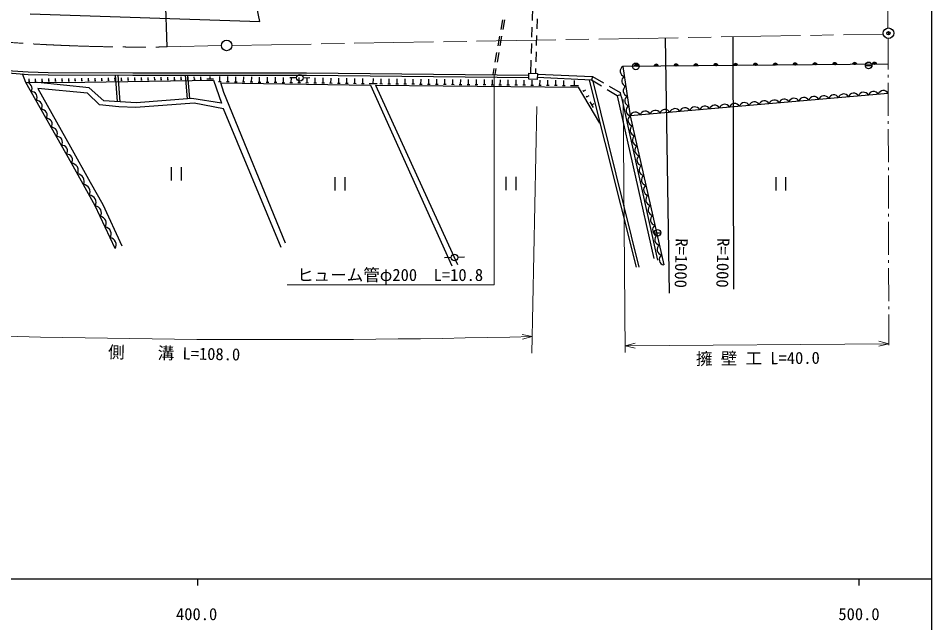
# Model space of a CAD drawing. Units: millimetres, scale not verified. Extents: x 40000 to 680000, y 20000 to 380000.
# Drawn here: x 440877 to 579000, y 198357 to 289673 of the extents above; entities that cross this region are included whole.
import ezdxf
from ezdxf.enums import TextEntityAlignment as Align

# ---------------------------------------------------------------- set-up
doc = ezdxf.new("R2010")
doc.units = ezdxf.units.MM
doc.header["$LTSCALE"] = 1000
doc.header["$PDMODE"] = 32
doc.header["$PDSIZE"] = 500
doc.linetypes.add('CHAIN', pattern=[18.5, 12, -1.5, 3.5, -1.5])
for name, color, linetype, lineweight in [('M-BGD', 7, 'Continuous', 25), ('M-BGD-EXST', 7, 'Continuous', 25), ('M-BMK', 2, 'CHAIN', 13), ('M-BMK-HTXT', 7, 'Continuous', 13), ('M-BMK-SRVR', 3, 'Continuous', 25), ('M-STR-HTXT', 7, 'Continuous', 13), ('M-TTL-BAND', 7, 'Continuous', 25)]:
    doc.layers.add(name, color=color, linetype=linetype, lineweight=lineweight)
doc.layers.add('M-OTRS', color=6, linetype='Continuous')
doc.styles.add('ＭＳ ゴシック', font='')
doc.styles.get('ＭＳ ゴシック').set_extended_font_data('MS Gothic')

msp = doc.modelspace()

# ---------------------------------------------------------------- linework, layer by layer
at = {"layer": 'M-BGD'}
for p, q in [((518621, 289344), (518680, 291338)), ((513871, 287970), (514132, 289447)), ((514189, 287970), (514450, 289447)), ((519328, 288085), (519372, 289584)), ((518548, 286845), (518592, 288345)), ((513435, 285508), (513697, 286985)), ((513753, 285509), (514015, 286986)), ((519255, 285586), (519299, 287085)), ((518475, 284346), (518519, 285846)), ((519182, 283087), (519226, 284586)), ((513000, 283047), (513261, 284524)), ((513318, 283047), (513579, 284524)), ((518387, 281353), (518445, 283347)), ((512666, 281159), (512825, 282062)), ((512984, 281160), (513143, 282062)), ((519130, 281336), (519152, 282087)), ((572400, 282726), (532292, 282393)), ((442027, 279955), (441535, 281256)), ((442505, 280123), (442501, 280523)), ((443505, 280134), (443500, 280534)), ((444505, 280145), (444500, 280545)), ((445505, 280156), (445500, 280556)), ((446505, 280167), (446500, 280567)), ((447505, 280178), (447500, 280578)), ((448505, 280189), (448500, 280589)), ((449504, 280200), (449500, 280600)), ((450504, 280211), (450500, 280611)), ((451504, 280223), (451499, 280623)), ((452504, 280236), (452499, 280636)), ((453504, 280249), (453499, 280649)), ((454504, 280263), (454499, 280663)), ((455504, 280276), (455499, 280676)), ((455903, 277087), (455573, 281098)), ((456297, 277064), (455999, 281096)), ((456504, 280289), (456499, 280689)), ((457504, 280302), (457499, 280702)), ((458504, 280315), (458498, 280715)), ((459504, 280328), (459498, 280728)), ((460504, 280341), (460498, 280741)), ((461503, 280355), (461498, 280755)), ((462503, 280368), (462498, 280768)), ((463503, 280381), (463498, 280781)), ((464603, 280395), (464403, 280393)), ((464503, 280394), (464498, 280794)), ((465603, 280409), (465403, 280406)), ((465503, 280407), (465498, 280807)), ((466467, 277527), (466145, 281088)), ((466603, 280422), (466403, 280419)), ((466503, 280420), (466498, 280820)), ((466810, 277554), (466508, 281088)), ((467603, 280435), (467403, 280432)), ((467503, 280434), (467498, 280833)), ((468603, 280448), (468403, 280445)), ((468503, 280447), (468498, 280847)), ((470403, 280472), (469403, 280459)), ((469903, 280465), (469898, 280865)), ((471359, 280074), (471370, 280874)), ((472559, 280058), (472570, 280858)), ((473759, 280042), (473769, 280842)), ((474958, 280025), (474969, 280825)), ((476158, 280009), (476169, 280809)), ((477358, 279993), (477369, 280793)), ((478558, 279976), (478569, 280776)), ((479758, 279960), (479769, 280760)), ((480958, 279944), (480969, 280743)), ((482158, 279927), (482169, 280727)), ((483358, 279911), (483369, 280711)), ((484558, 279894), (484568, 280694)), ((485757, 279878), (485768, 280678)), ((486957, 279862), (486968, 280662)), ((488157, 279845), (488168, 280645)), ((489357, 279829), (489368, 280629)), ((490557, 279813), (490568, 280613)), ((491757, 279796), (491768, 280596)), ((492957, 279780), (492968, 280580)), ((494557, 279758), (494568, 280558)), ((495767, 279744), (495774, 280544)), ((496967, 279733), (496974, 280533)), ((498167, 279722), (498174, 280522)), ((499367, 279711), (499374, 280511)), ((500566, 279700), (500574, 280500)), ((501766, 279689), (501774, 280489)), ((502966, 279678), (502974, 280478)), ((504166, 279667), (504174, 280467)), ((505366, 279656), (505374, 280456)), ((506566, 279645), (506574, 280445)), ((507766, 279634), (507774, 280434)), ((508966, 279623), (508973, 280423)), ((510166, 279612), (510173, 280412)), ((511366, 279601), (511373, 280401)), ((527695, 280862), (529359, 279913)), ((442605, 280124), (442405, 280122)), ((443605, 280135), (443405, 280133)), ((444605, 280146), (444405, 280144)), ((445605, 280157), (445405, 280155)), ((446605, 280168), (446405, 280166)), ((447605, 280179), (447405, 280177)), ((448605, 280190), (448405, 280188)), ((449604, 280201), (449405, 280199)), ((450604, 280212), (450404, 280210)), ((451604, 280224), (451404, 280222)), ((452604, 280238), (452404, 280235)), ((453604, 280251), (453404, 280248)), ((454604, 280264), (454404, 280261)), ((455604, 280277), (455404, 280274)), ((456604, 280290), (456404, 280288)), ((457604, 280303), (457404, 280301)), ((458604, 280316), (458404, 280314)), ((459604, 280330), (459404, 280327)), ((460604, 280343), (460404, 280340)), ((461603, 280356), (461404, 280353)), ((462603, 280369), (462403, 280366)), ((463603, 280382), (463403, 280380)), ((471559, 280072), (471159, 280077)), ((471514, 279913), (494114, 279563)), ((471938, 278472), (471514, 279913)), ((472759, 280055), (472359, 280061)), ((473959, 280039), (473559, 280044)), ((475158, 280023), (474758, 280028)), ((476358, 280006), (475958, 280012)), ((477558, 279990), (477158, 279995)), ((478758, 279974), (478358, 279979)), ((479958, 279957), (479558, 279963)), ((481158, 279941), (480758, 279946)), ((482358, 279924), (481958, 279930)), ((483558, 279908), (483158, 279914)), ((484758, 279892), (484358, 279897)), ((485957, 279875), (485557, 279881)), ((487157, 279859), (486757, 279864)), ((488357, 279843), (487957, 279848)), ((489557, 279826), (489157, 279832)), ((490757, 279810), (490357, 279815)), ((491957, 279794), (491557, 279799)), ((493157, 279777), (492757, 279783)), ((495157, 279750), (493957, 279766)), ((494114, 279563), (506427, 252266)), ((494914, 279571), (507317, 252485)), ((494914, 279571), (525564, 279290)), ((495967, 279743), (495567, 279746)), ((497167, 279732), (496767, 279735)), ((498367, 279721), (497967, 279724)), ((499567, 279710), (499167, 279713)), ((500766, 279699), (500366, 279702)), ((501966, 279688), (501566, 279691)), ((503166, 279677), (502766, 279680)), ((504366, 279666), (503966, 279669)), ((505566, 279655), (505166, 279658)), ((506766, 279644), (506366, 279647)), ((507966, 279633), (507566, 279636)), ((509166, 279622), (508766, 279625)), ((510366, 279610), (509966, 279614)), ((511566, 279599), (511166, 279603)), ((512766, 279588), (512366, 279592)), ((512566, 279590), (512573, 280390)), ((513966, 279577), (513566, 279581)), ((513766, 279579), (513773, 280379)), ((515166, 279566), (514766, 279570)), ((514966, 279568), (514973, 280368)), ((516366, 279555), (515966, 279559)), ((516166, 279557), (516173, 280357)), ((517566, 279544), (517166, 279548)), ((517366, 279546), (517373, 280346)), ((518766, 279533), (518366, 279537)), ((518566, 279535), (518573, 280335)), ((519966, 279522), (519566, 279526)), ((519766, 279524), (519773, 280324)), ((521166, 279511), (520766, 279515)), ((520966, 279513), (520973, 280313)), ((522366, 279500), (521966, 279504)), ((522166, 279502), (522173, 280302)), ((523566, 279489), (523166, 279493)), ((523366, 279491), (523373, 280291)), ((525565, 279471), (524365, 279482)), ((524965, 279477), (524973, 280277)), ((528823, 273829), (525564, 279290)), ((527186, 280348), (534289, 252055)), ((529063, 279398), (527535, 280318)), ((527734, 280198), (534705, 252077)), ((530227, 279417), (531890, 278467)), ((481296, 255709), (471938, 278472)), ((526403, 278583), (526299, 278754)), ((526351, 278668), (526693, 278876)), ((526922, 277728), (526818, 277899)), ((526870, 277814), (527212, 278021)), ((531448, 277962), (529920, 278882)), ((531890, 278467), (531958, 278129)), ((572413, 278325), (533405, 274939)), ((527856, 276189), (527337, 277044)), ((527597, 276617), (527939, 276824)), ((464018, 267185), (464018, 265185)), ((465518, 267185), (465518, 265185)), ((488741, 265645), (488741, 263645)), ((490241, 265645), (490241, 263645)), ((514598, 265726), (514598, 263726)), ((516098, 265726), (516098, 263726)), ((555411, 265645), (555411, 263645)), ((556911, 265645), (556911, 263645))]:
    msp.add_line(p, q, dxfattribs=at)
for points in [[(442692, 290328), (477410, 289205), (476317, 294511), (472251, 304999)], [(411209, 283430), (427242, 282496), (439980, 281727), (442389, 281567), (445383, 281503), (458200, 281455), (484451, 281455), (518094, 281102)], [(411019, 283073), (427221, 282129), (439956, 281361), (442373, 281200), (445379, 281136), (458200, 281088), (484449, 281088), (518090, 280735)], [(532292, 282393), (533405, 274939), (538481, 252403)], [(519364, 281239), (527695, 280862), (527539, 280331), (519353, 280721)], [(455506, 254889), (452528, 261325), (448922, 267770), (442027, 279955)], [(442153, 279948), (450927, 280044), (470405, 280301)], [(480607, 255061), (471903, 276006), (467474, 276828), (458662, 276173), (456095, 276290), (453159, 276579), (451345, 278340), (443825, 279076), (448790, 270266), (451768, 264910), (453665, 261517), (456547, 255273)], [(470405, 280301), (471606, 276874), (467123, 277579), (458717, 276922), (453807, 277210), (451614, 279185), (443827, 279967)], [(531958, 278129), (531448, 277962), (536986, 253357)], [(531958, 278129), (532070, 277725), (537544, 253131)]]:
    msp.add_lwpolyline(points, dxfattribs=at)
msp.add_lwpolyline([(518100, 281359), (519366, 281331), (519346, 280427), (518079, 280455)], close=True, dxfattribs=at)
for centre, radius, start, end in [((532718, 281695), 818, 121.36781, 255.61325), ((534347, 282356), 354, 9.27187, 171.67705), ((534347, 282356), 283, 11.49591, 169.45301), ((534347, 282356), 212, 15.24224, 165.70669), ((534347, 282356), 142, 22.95397, 157.99496), ((534347, 282356), 100, 33.27163, 147.67729), ((537347, 282381), 354, 9.27187, 171.67705), ((537347, 282381), 283, 11.49591, 169.45301), ((537347, 282381), 212, 15.24224, 165.70669), ((537347, 282381), 142, 22.95397, 157.99496), ((537347, 282381), 100, 33.27163, 147.67729), ((540347, 282406), 354, 9.27187, 171.67705), ((540347, 282406), 283, 11.49591, 169.45301), ((540347, 282406), 212, 15.24224, 165.70669), ((540347, 282406), 142, 22.95397, 157.99496), ((540347, 282406), 100, 33.27163, 147.67729), ((543347, 282431), 354, 9.27187, 171.67705), ((543347, 282431), 283, 11.49591, 169.45301), ((543347, 282431), 212, 15.24224, 165.70669), ((543347, 282431), 142, 22.95397, 157.99496), ((543347, 282431), 100, 33.27163, 147.67729), ((546347, 282456), 354, 9.27187, 171.67705), ((546347, 282456), 283, 11.49591, 169.45301), ((546347, 282456), 212, 15.24224, 165.70669), ((546347, 282456), 142, 22.95397, 157.99496), ((546347, 282456), 100, 33.27163, 147.67729), ((549347, 282480), 354, 9.27187, 171.67705), ((549347, 282480), 283, 11.49591, 169.45301), ((549347, 282480), 212, 15.24224, 165.70669), ((549347, 282480), 142, 22.95397, 157.99496), ((549347, 282480), 100, 33.27163, 147.67729), ((552347, 282505), 354, 9.27187, 171.67705), ((552347, 282505), 283, 11.49591, 169.45301), ((552347, 282505), 212, 15.24224, 165.70669), ((552347, 282505), 142, 22.95397, 157.99496), ((552347, 282505), 100, 33.27163, 147.67729), ((555347, 282530), 354, 9.27187, 171.67705), ((555347, 282530), 283, 11.49591, 169.45301), ((555347, 282530), 212, 15.24224, 165.70669), ((555347, 282530), 142, 22.95397, 157.99496), ((555347, 282530), 100, 33.27163, 147.67729), ((558346, 282555), 354, 9.27187, 171.67705), ((558346, 282555), 283, 11.49591, 169.45301), ((558346, 282555), 212, 15.24224, 165.70669), ((558346, 282555), 142, 22.95397, 157.99496), ((558346, 282555), 100, 33.27163, 147.67729), ((561346, 282580), 354, 9.27187, 171.67705), ((561346, 282580), 283, 11.49591, 169.45301), ((561346, 282580), 212, 15.24224, 165.70669), ((561346, 282580), 142, 22.95397, 157.99496), ((561346, 282580), 100, 33.27163, 147.67729), ((564346, 282605), 354, 9.27187, 171.67705), ((564346, 282605), 283, 11.49591, 169.45301), ((564346, 282605), 212, 15.24224, 165.70669), ((564346, 282605), 142, 22.95397, 157.99496), ((564346, 282605), 100, 33.27163, 147.67729), ((567346, 282630), 354, 9.27187, 171.67705), ((567346, 282630), 283, 11.49591, 169.45301), ((567346, 282630), 212, 15.24224, 165.70669), ((567346, 282630), 142, 22.95397, 157.99496), ((567346, 282630), 100, 33.27163, 147.67729), ((570346, 282654), 354, 9.27187, 171.67705), ((570346, 282654), 283, 11.49591, 169.45301), ((570346, 282654), 212, 15.24224, 165.70669), ((570346, 282654), 142, 22.95397, 157.99496), ((570346, 282654), 100, 33.27163, 147.67729), ((532941, 280204), 818, 121.36781, 255.61325), ((442101, 279103), 855, 324.03579, 94.9731), ((533163, 278713), 818, 121.36781, 255.61325), ((442867, 277749), 855, 324.03579, 94.9731), ((533386, 277223), 818, 121.36781, 255.61325), ((559688, 276902), 817, 27.7889, 162.13174), ((561188, 277033), 817, 27.7889, 162.13174), ((562688, 277163), 817, 27.7889, 162.13174), ((564188, 277293), 817, 27.7889, 162.13174), ((565689, 277423), 817, 27.7889, 162.13174), ((567189, 277553), 817, 27.7889, 162.13174), ((568689, 277684), 817, 27.7889, 162.13174), ((570190, 277814), 817, 27.7889, 162.13174), ((571690, 277944), 817, 27.7889, 162.13174), ((443633, 276395), 855, 324.03579, 94.9731), ((533608, 275732), 818, 121.36781, 255.61325), ((543184, 275470), 817, 27.7889, 162.13174), ((544685, 275600), 817, 27.7889, 162.13174), ((546185, 275730), 817, 27.7889, 162.13174), ((547685, 275861), 817, 27.7889, 162.13174), ((549185, 275991), 817, 27.7889, 162.13174), ((550686, 276121), 817, 27.7889, 162.13174), ((552186, 276251), 817, 27.7889, 162.13174), ((553686, 276381), 817, 27.7889, 162.13174), ((555187, 276512), 817, 27.7889, 162.13174), ((556687, 276642), 817, 27.7889, 162.13174), ((558187, 276772), 817, 27.7889, 162.13174), ((444399, 275041), 855, 324.03579, 94.9731), ((533909, 274264), 843, 126.6999, 258.68645), ((534183, 274689), 817, 27.7889, 162.13174), ((535683, 274819), 817, 27.7889, 162.13174), ((537183, 274949), 817, 27.7889, 162.13174), ((538683, 275079), 817, 27.7889, 162.13174), ((540184, 275210), 817, 27.7889, 162.13174), ((541684, 275340), 817, 27.7889, 162.13174), ((445165, 273687), 855, 324.03579, 94.9731), ((445931, 272333), 855, 324.03579, 94.9731), ((534247, 272761), 843, 126.6999, 258.68645), ((446697, 270980), 855, 324.03579, 94.9731), ((534586, 271259), 843, 126.6999, 258.68645), ((447464, 269626), 855, 324.03579, 94.9731), ((534924, 269756), 843, 126.6999, 258.68645), ((448230, 268272), 855, 324.03579, 94.9731), ((535262, 268254), 843, 126.6999, 258.68645), ((448847, 266670), 1102, 332.34988, 86.11526), ((535601, 266751), 843, 126.6999, 258.68645), ((449749, 265059), 1102, 332.34988, 86.11526), ((535939, 265249), 843, 126.6999, 258.68645), ((450650, 263448), 1102, 332.34988, 86.11526), ((536278, 263747), 843, 126.6999, 258.68645), ((451552, 261837), 1102, 332.34988, 86.11526), ((536616, 262244), 843, 126.6999, 258.68645), ((452414, 260296), 1036, 325.98298, 83.67571), ((536954, 260742), 843, 126.6999, 258.68645), ((453159, 258686), 1036, 325.98298, 83.67571), ((537293, 259239), 843, 126.6999, 258.68645), ((537631, 257737), 843, 126.6999, 258.68645), ((453903, 257077), 1036, 325.98298, 83.67571), ((537970, 256234), 843, 126.6999, 258.68645), ((454648, 255468), 1036, 325.98298, 83.67571), ((538308, 254732), 843, 126.6999, 258.68645), ((538646, 253230), 843, 126.6999, 258.68645)]:
    msp.add_arc(centre, radius, start, end, dxfattribs=at)
at = {"layer": 'M-BGD-EXST'}
for p, q in [((568963, 282559), (569963, 282559)), ((482956, 280676), (481956, 280653)), ((483956, 280697), (484956, 280714)), ((537047, 257247), (538047, 257247)), ((506332, 253526), (505332, 253489)), ((507331, 253568), (508330, 253613))]:
    msp.add_line(p, q, dxfattribs=at)
for centre in [(534256, 282410), (569463, 282559), (483456, 280688), (537547, 257247), (506831, 253545)]:
    msp.add_circle(centre, 500, dxfattribs=at)
at = {"layer": 'M-BMK'}
for p, q in [((473184, 285568), (571670, 287283)), ((463385, 285348), (471584, 285578))]:
    msp.add_line(p, q, dxfattribs=at)
for centre, radius, start, end in [((468889, 701469), 416471, 262.04934, 266.46288), ((459637, 574271), 288947, 266.73781, 270.74319)]:
    msp.add_arc(centre, radius, start, end, dxfattribs=at)
at = {"layer": 'M-BMK-HTXT'}
for p, q in [((572334, 293856), (572370, 288207)), ((572389, 286615), (572402, 281944)), ((572405, 281144), (572406, 280744)), ((572408, 279944), (572422, 274944)), ((572424, 274144), (572426, 273744)), ((572428, 272944), (572442, 267944)), ((572444, 267144), (572445, 266744)), ((572448, 265944), (572462, 260944)), ((572464, 260144), (572465, 259744)), ((572467, 258944), (572482, 253944)), ((572484, 253144), (572485, 252744)), ((572487, 251944), (572501, 246944)), ((572504, 246144), (572505, 245744)), ((572507, 244944), (572520, 240273))]:
    msp.add_line(p, q, dxfattribs=at)
at = {"layer": 'M-BMK-SRVR'}
for p, q in [((463385, 285348), (462222, 321354)), ((538718, 286709), (539295, 248120)), ((549094, 248769), (548989, 286888))]:
    msp.add_line(p, q, dxfattribs=at)
for centre in [(572460, 287412), (472384, 285571)]:
    msp.add_circle(centre, 800, dxfattribs=at)
at = {"layer": 'M-OTRS'}
msp.add_point((572460, 287412), dxfattribs=at)
at = {"layer": 'M-STR-HTXT'}
for p, q in [((519269, 276332), (518546, 239062)), ((532334, 277394), (532650, 239179)), ((518595, 241584), (517086, 241923)), ((518595, 241584), (517104, 241173)), ((532642, 240178), (534139, 240566)), ((532642, 240178), (572520, 240509)), ((572520, 240509), (571017, 240871)), ((572520, 240509), (571023, 240121)), ((532642, 240178), (534145, 239816))]:
    msp.add_line(p, q, dxfattribs=at)
msp.add_lwpolyline([(512826, 281058), (512826, 249405), (481552, 249405)], dxfattribs=at)
msp.add_arc((479909, 1851381), 1610262, 267.52661, 271.37666, dxfattribs=at)
at = {"layer": 'M-TTL-BAND'}
for p, q in [((579000, 20000), (579000, 370000)), ((40000, 205000), (579000, 205000)), ((468000, 205000), (468000, 204000)), ((568000, 205000), (568000, 204000))]:
    msp.add_line(p, q, dxfattribs=at)

# ---------------------------------------------------------------- texts
at = {"layer": 'M-BMK-SRVR', "style": 'ＭＳ ゴシック'}
for p in [(541211, 256416), (547512, 256457)]:
    msp.add_text('R=1000', height=1833, rotation=268.656, dxfattribs=at).set_placement(p, align=Align.MIDDLE_LEFT)
at = {"layer": 'M-STR-HTXT', "style": 'ＭＳ ゴシック'}
msp.add_text('ヒューム管φ200\u3000L=10.8', height=1833, dxfattribs=at).set_placement((497104, 250903), align=Align.MIDDLE_CENTER)
for s, rotation, p in [('側\u3000\u3000溝 L=108.0', 358.888, (464419, 237612)), ('擁 壁 工 L=40.0', 0.474, (552725, 236845))]:
    msp.add_text(s, height=1833, rotation=rotation, dxfattribs=at).set_placement(p, align=Align.BOTTOM_CENTER)
at = {"layer": 'M-TTL-BAND', "style": 'ＭＳ ゴシック'}
for s, p in [('400.0', (467844, 198195)), ('500.0', (568000, 198195))]:
    msp.add_text(s, height=1833, dxfattribs=at).set_placement(p, align=Align.BOTTOM_CENTER)

doc.saveas('drawing.dxf')
